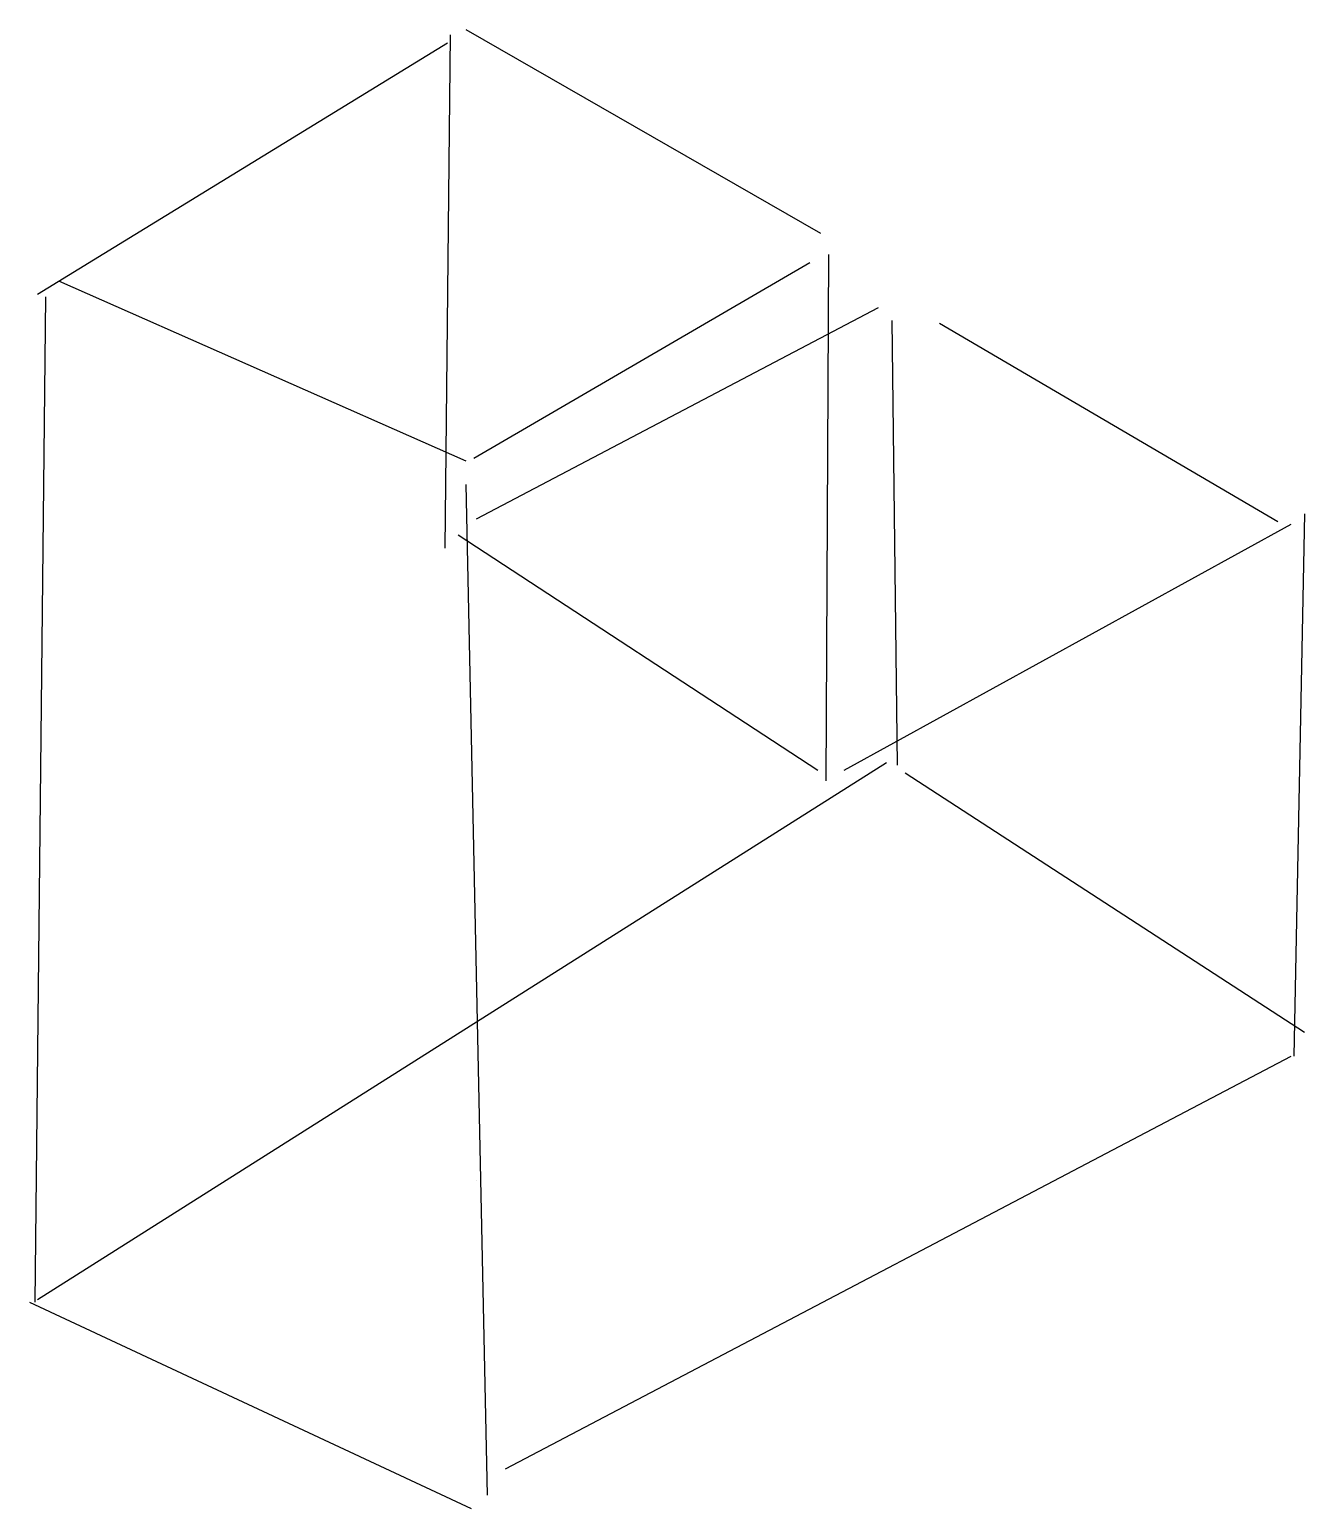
# Model space of a CAD drawing. Header units: metres. Extents: x -67 to 100, y -113 to 80.
import ezdxf

# ---------------------------------------------------------------- set-up
doc = ezdxf.new("R2010")
doc.units = ezdxf.units.M

msp = doc.modelspace()

# ---------------------------------------------------------------- linework, layer by layer
at = {"color": 0, "linetype": 'CONTINUOUS'}
for p, q in [((-12.296215, 79.665615), (-12.988959, 12.469401)), ((-10.217981, 80.35836), (36.195899, 53.687697)), ((-66.330284, 45.721136), (-12.642587, 78.626498)), ((37.235016, 50.916719), (36.888644, -18.011356)), ((-9.178864, 24.246057), (34.81041, 49.877603)), ((-63.559306, 47.452997), (-10.217981, 23.899685)), ((-65.291167, 45.374763), (-66.676656, -86.246688)), ((-8.832492, 16.279495), (43.816088, 43.989274)), ((45.54795, 42.257413), (46.240694, -15.933123)), ((51.78265, 41.911041), (96.118297, 15.933123)), ((-10.217981, 20.782334), (-7.447003, -111.531861)), ((39.313249, -16.625868), (97.850158, 15.586751)), ((99.582019, 16.97224), (98.19653, -54.034069)), ((-11.257098, 14.201262), (35.849527, -16.625868)), ((-66.330284, -85.900315), (44.855205, -15.586751)), ((47.279811, -16.97224), (99.582019, -50.916719)), ((-5.022397, -108.068139), (97.850158, -54.034069)), ((-8.832492, -70.313565), (-8.832492, -70.313565)), ((-67.369401, -86.246688), (-9.525237, -113.263722))]:
    msp.add_line(p, q, dxfattribs=at)

doc.saveas('drawing.dxf')
